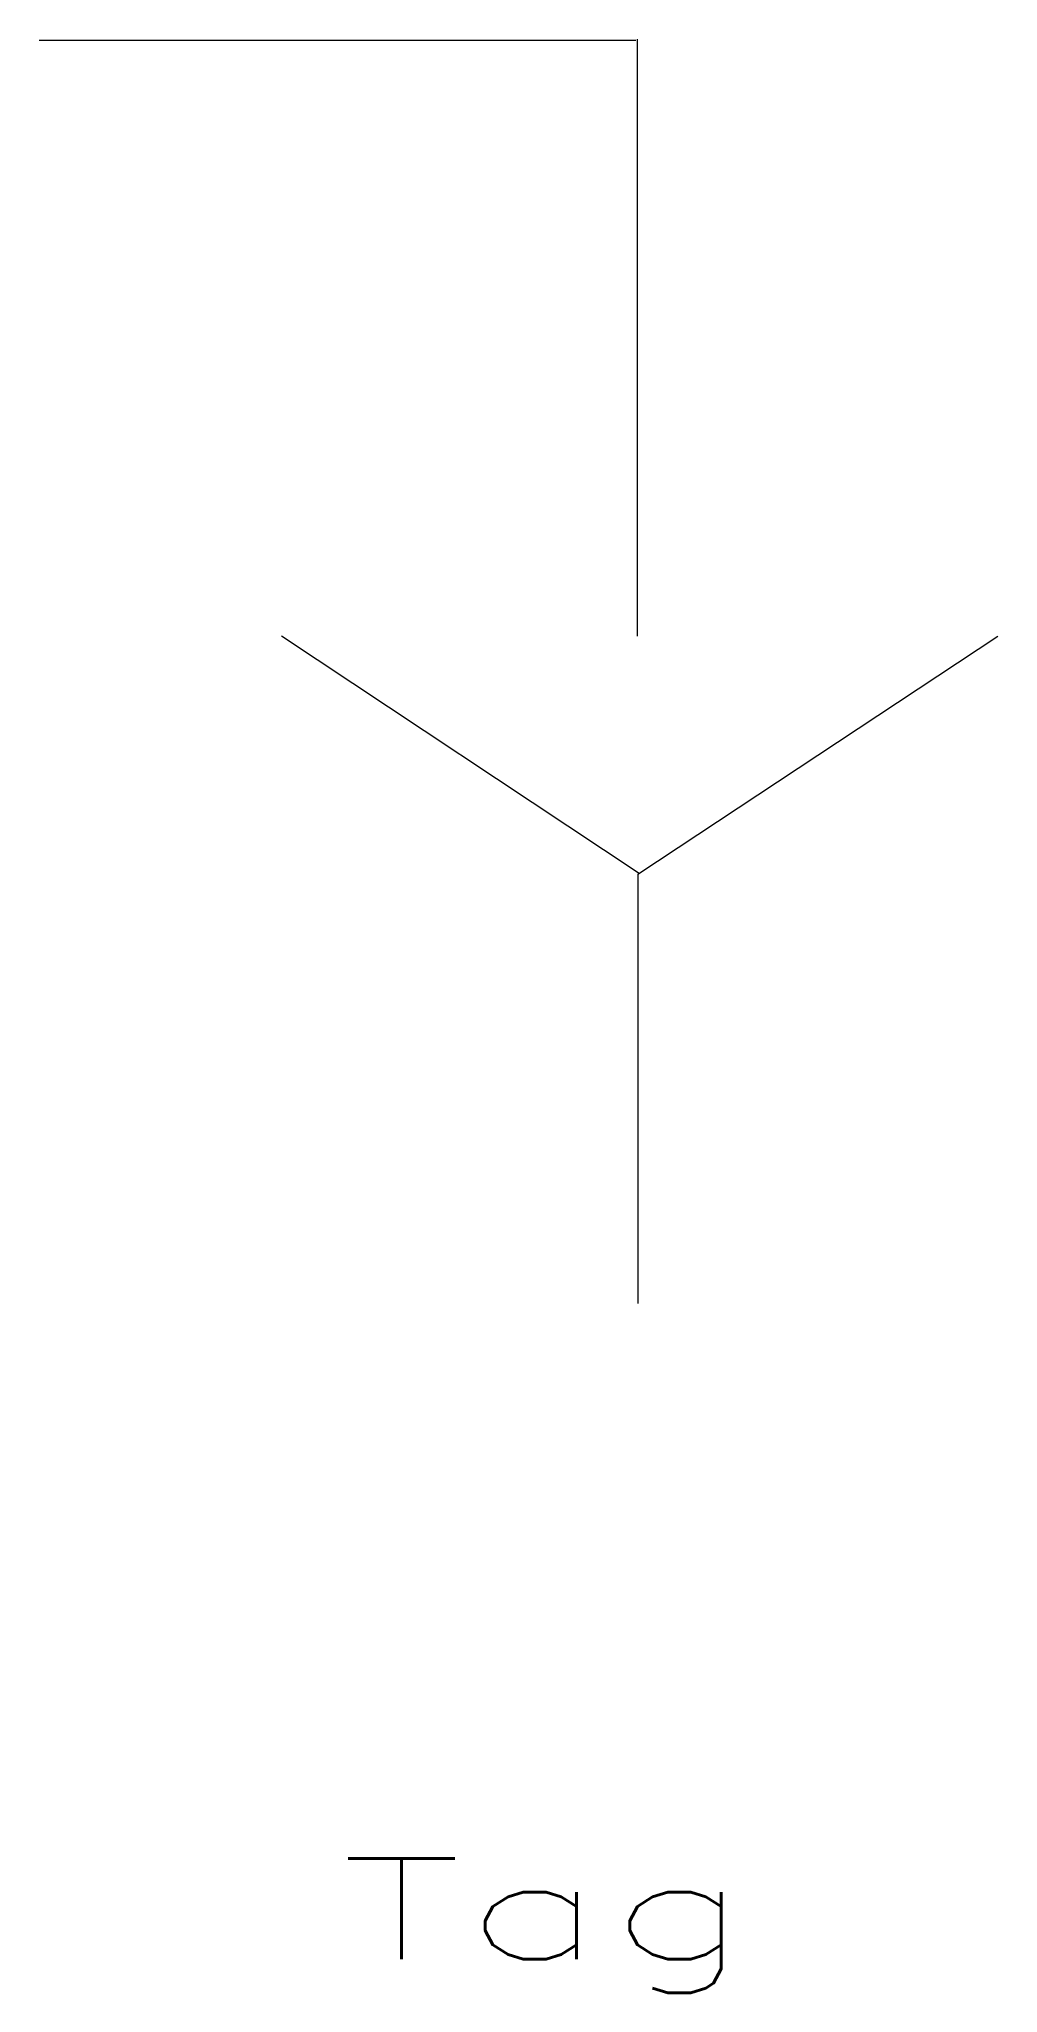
# Model space of a CAD drawing. Header units: inches. Extents: x -5 to 3, y -5.8 to 10.6.
import ezdxf
from ezdxf.enums import TextEntityAlignment as Align

# ---------------------------------------------------------------- set-up
doc = ezdxf.new("R2010")
doc.units = ezdxf.units.IN
doc.header["$MEASUREMENT"] = 0
doc.layers.get('0').update_dxf_attribs({"lineweight": 0})
doc.styles.get("Standard").update_dxf_attribs({"font": 'TXT.SHX'})

msp = doc.modelspace()

# ---------------------------------------------------------------- linework, layer by layer
at = {"color": 7, "linetype": 'Continuous', "lineweight": 0}
for p, q in [((-0.022, 10.582), (-5.039, 10.582)), ((-0.009, 5.578), (-0.009, 10.595)), ((0.005, 3.585), (-3, 5.578)), ((-0.006, 3.578), (3.02, 5.578)), ((-0.006, 3.578), (-0.006, -0.029))]:
    msp.add_line(p, q, dxfattribs=at)

# ---------------------------------------------------------------- texts
at = {"color": 7, "linetype": 'Continuous', "width": 1.587963}
msp.add_text('Tag', height=0.846, dxfattribs=at).set_placement((-2.505, -5.538), (0.95, -5.538), align=Align.FIT)

doc.saveas('drawing.dxf')
